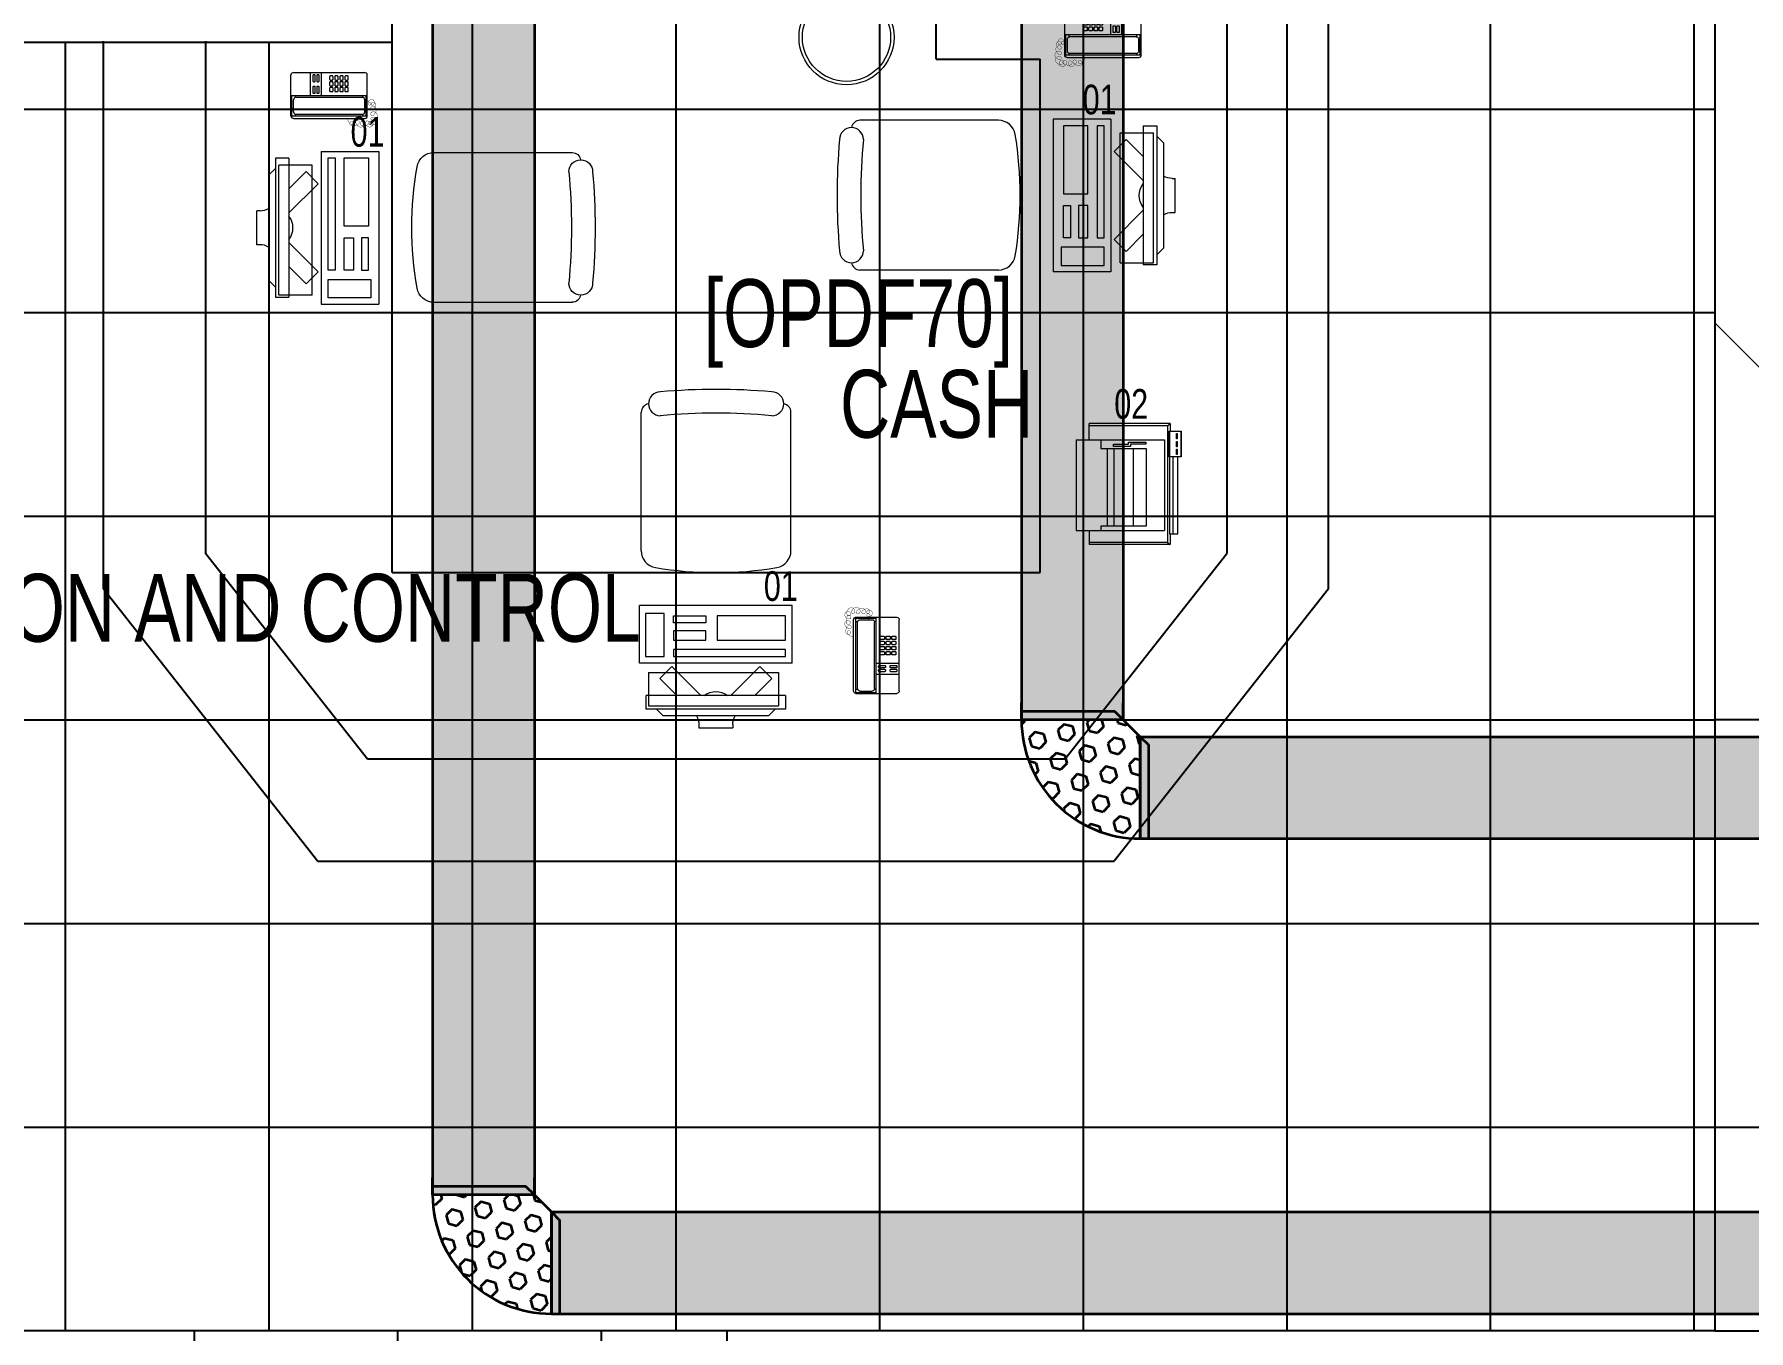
# Model space of a CAD drawing. Extents: x -509638 to 57327, y -29287 to 19916.
# Drawn here: x 3344 to 8396, y -2710 to 1110 of the extents above; entities that cross this region are included whole.
import ezdxf

# ---------------------------------------------------------------- set-up
doc = ezdxf.new("R2010")
doc.units = 0
doc.header["$LTSCALE"] = 0.25
doc.linetypes.add('DASHDOT', pattern=[25.4, 12.7, -6.35, 0, -6.35])
for name, color, linetype, lineweight in [('01-First Floor$0$72_EGR_BASE_TEXT', 252, 'Continuous', 5), ('01-First Floor$0$72_EGR_EQP_TAG', 142, 'Continuous', 5), ('01-First Floor$0$LOADING', 253, 'Continuous', 5), ('01-First Floor$0$Walls', 251, 'Continuous', 5), ('E-CABL-TRAY', 10, 'Continuous', 35), ('E-LITE-CLNG-CNDT', 6, 'DASHDOT', 35), ('T-CABL-TRAY', 60, 'Continuous', 35)]:
    doc.layers.add(name, color=color, linetype=linetype, lineweight=lineweight)
doc.layers.add('01-First Floor$0$FALSE CEILING', color=251, linetype='Continuous')
doc.styles.add('01-First Floor$0$X3G_ENTITY_257CFD', font='swisscl.ttf', dxfattribs={"height": 200})
doc.styles.add('01-First Floor$0$X3G_ENTITY_9EC9', font='swisscl.ttf', dxfattribs={"height": 0.2})
doc.styles.add('01-First Floor$0$X3G_ENTITY_9F38', font='swisscl.ttf', dxfattribs={"height": 0.2})

# ---------------------------------------------------------------- blocks, each defined once
blk = doc.blocks.new('*U21')
at = {"lineweight": 0}
h = blk.add_hatch(dxfattribs=at)
h.set_pattern_fill('HEX', color=253, scale=8, angle=180, style=0)
h.set_pattern_definition([(180, (-14217.92, -2e-10), (6e-13, -43.99409), [25.4, -50.8]), (300, (-14217.92, -2e-10), (38.1, 21.99705), [25.4, -50.8]), (240, (-14243.32, -2e-10), (38.1, -21.99705), [25.4, -50.8])])
h.paths.add_polyline_path([(-7045.1, 300), (-7045.1, 0), (0, 0), (0, 300)])
at = {"color": 0}
for p, q in [((0, 300), (-7045.1, 300)), ((0, 0), (0, 300)), ((0, 0), (-7045.1, 0))]:
    blk.add_line(p, q, dxfattribs=at)
blk = doc.blocks.new('*U16')
h = blk.add_hatch()
h.set_pattern_fill('HEX', color=253, scale=8, angle=45, style=0)
h.set_pattern_definition([(45, (-3354.247, 1022.73), (-31.1085, 31.1085), [25.4, -50.8]), (165, (-3354.247, 1022.73), (-11.3865, -42.49503), [25.4, -50.8]), (105, (-3336.287, 1040.69), (-42.49503, -11.3865), [25.4, -50.8])])
edge = h.paths.add_edge_path()
edge.add_arc((0, -50), 350, 360, 450)
edge.add_line((0, 300), (0, 0))
edge.add_line((0, 0), (50, -50))
edge.add_line((50, -50), (350, -50))
at = {"color": 0}
for p, q in [((0, 300), (-50, 300)), ((0, 0), (-50, 0)), ((0, 0), (50, -50)), ((50, -50), (50, -100)), ((350, -50), (350, -100))]:
    blk.add_line(p, q, dxfattribs=at)
at = {"color": 253}
for p, q in [((-25, 300), (-25, 25)), ((0, 300), (0, 0)), ((0, 0), (-25, 25)), ((50, -50), (350, -50)), ((50, -50), (75, -75)), ((75, -75), (350, -75))]:
    blk.add_line(p, q, dxfattribs=at)
at = {"color": 0}
blk.add_arc((0, -50), 350, 360, 90, dxfattribs=at)
blk = doc.blocks.new('*U17')
at = {"lineweight": 0}
h = blk.add_hatch(dxfattribs=at)
h.set_pattern_fill('HEX', color=253, scale=8, angle=90, style=0)
h.set_pattern_definition([(90, (-2e-10, 17100.02), (-43.99409, -5e-13), [25.4, -50.8]), (210, (-2e-10, 17100.02), (21.99705, -38.1), [25.4, -50.8]), (150, (-2e-10, 17125.42), (-21.99705, -38.1), [25.4, -50.8])])
h.paths.add_polyline_path([(300, 4796.9), (0, 4796.9), (0, 0), (300, 0)])
at = {"color": 0}
for p, q in [((0, 0), (0, 4796.9)), ((0, 4796.9), (300, 4796.9)), ((300, 0), (300, 4796.9)), ((0, 0), (300, 0))]:
    blk.add_line(p, q, dxfattribs=at)
blk = doc.blocks.new('01-First Floor$0$DM20079-P')
at = {"color": 0}
for p, q in [((-0.0686, 0.217), (-0.0686, 0.008)), ((-0.0616, 0.225), (0.0594, 0.225)), ((-0.0616, 0.225), (-0.0616, 0)), ((-0.0616, 0.222), (-0.0016, 0.222)), ((-0.0616, 0.212), (-0.0565, 0.212)), ((-0.0566, 0.2105), (-0.0566, 0.0145)), ((-0.0496, 0.2175), (-0.0136, 0.2175)), ((-0.0068, 0.212), (-0.0016, 0.212)), ((-0.0066, 0.2105), (-0.0066, 0.0145)), ((-0.0016, 0.225), (-0.0016, 0)), ((0.0664, 0.217), (0.0664, 0.008)), ((-0.0016, 0.1675), (0.0664, 0.1675)), ((-0.0016, 0.135), (0.0664, 0.135)), ((-0.0616, 0.013), (-0.0565, 0.013)), ((-0.0616, 0.003), (-0.0016, 0.003)), ((-0.0594, 0), (0.0594, 0)), ((-0.0496, 0.0075), (-0.0136, 0.0075)), ((-0.0068, 0.013), (-0.0016, 0.013))]:
    blk.add_line(p, q, dxfattribs=at)
for points in [[(0.0074, 0.1605, 0.414214), (0.0054, 0.1585), (0.0054, 0.1555, 0.414214), (0.0074, 0.1535), (0.0234, 0.1535, 0.414214), (0.0254, 0.1555), (0.0254, 0.1585, 0.414214), (0.0234, 0.1605)], [(0.0574, 0.1535, 0.414214), (0.0594, 0.1555), (0.0594, 0.1585, 0.414214), (0.0574, 0.1605), (0.0414, 0.1605, 0.414214), (0.0394, 0.1585), (0.0394, 0.1555, 0.414214), (0.0414, 0.1535)], [(0.0234, 0.142, 0.414214), (0.0254, 0.144), (0.0254, 0.147, 0.414214), (0.0234, 0.149), (0.0074, 0.149, 0.414214), (0.0054, 0.147), (0.0054, 0.144, 0.414214), (0.0074, 0.142)], [(0.0104, 0.103, 0.414214), (0.0124, 0.101), (0.0204, 0.101, 0.414214), (0.0224, 0.103), (0.0224, 0.109, 0.414214), (0.0204, 0.111), (0.0124, 0.111, 0.414214), (0.0104, 0.109)], [(0.0274, 0.103, 0.414214), (0.0294, 0.101), (0.0374, 0.101, 0.414214), (0.0394, 0.103), (0.0394, 0.109, 0.414214), (0.0374, 0.111), (0.0294, 0.111, 0.414214), (0.0274, 0.109)], [(0.0574, 0.142, 0.414214), (0.0594, 0.144), (0.0594, 0.147, 0.414214), (0.0574, 0.149), (0.0414, 0.149, 0.414214), (0.0394, 0.147), (0.0394, 0.144, 0.414214), (0.0414, 0.142)], [(0.0444, 0.103, 0.414214), (0.0464, 0.101), (0.0544, 0.101, 0.414214), (0.0564, 0.103), (0.0564, 0.109, 0.414214), (0.0544, 0.111), (0.0464, 0.111, 0.414214), (0.0444, 0.109)], [(0.0104, 0.088, 0.414214), (0.0124, 0.086), (0.0204, 0.086, 0.414214), (0.0224, 0.088), (0.0224, 0.094, 0.414214), (0.0204, 0.096), (0.0124, 0.096, 0.414214), (0.0104, 0.094)], [(0.0104, 0.073, 0.414214), (0.0124, 0.071), (0.0204, 0.071, 0.414214), (0.0224, 0.073), (0.0224, 0.079, 0.414214), (0.0204, 0.081), (0.0124, 0.081, 0.414214), (0.0104, 0.079)], [(0.0104, 0.058, 0.414214), (0.0124, 0.056), (0.0204, 0.056, 0.414214), (0.0224, 0.058), (0.0224, 0.064, 0.414214), (0.0204, 0.066), (0.0124, 0.066, 0.414214), (0.0104, 0.064)], [(0.0274, 0.088, 0.414214), (0.0294, 0.086), (0.0374, 0.086, 0.414214), (0.0394, 0.088), (0.0394, 0.094, 0.414214), (0.0374, 0.096), (0.0294, 0.096, 0.414214), (0.0274, 0.094)], [(0.0274, 0.073, 0.414214), (0.0294, 0.071), (0.0374, 0.071, 0.414214), (0.0394, 0.073), (0.0394, 0.079, 0.414214), (0.0374, 0.081), (0.0294, 0.081, 0.414214), (0.0274, 0.079)], [(0.0274, 0.058, 0.414214), (0.0294, 0.056), (0.0374, 0.056, 0.414214), (0.0394, 0.058), (0.0394, 0.064, 0.414214), (0.0374, 0.066), (0.0294, 0.066, 0.414214), (0.0274, 0.064)], [(0.0444, 0.088, 0.414214), (0.0464, 0.086), (0.0544, 0.086, 0.414214), (0.0564, 0.088), (0.0564, 0.094, 0.414214), (0.0544, 0.096), (0.0464, 0.096, 0.414214), (0.0444, 0.094)], [(0.0444, 0.073, 0.414214), (0.0464, 0.071), (0.0544, 0.071, 0.414214), (0.0564, 0.073), (0.0564, 0.079, 0.414214), (0.0544, 0.081), (0.0464, 0.081, 0.414214), (0.0444, 0.079)], [(0.0444, 0.058, 0.414214), (0.0464, 0.056), (0.0544, 0.056, 0.414214), (0.0564, 0.058), (0.0564, 0.064, 0.414214), (0.0544, 0.066), (0.0464, 0.066, 0.414214), (0.0444, 0.064)]]:
    blk.add_lwpolyline(points, format="xyb", close=True, dxfattribs=at)
at = {"color": 0, "const_width": 0.001}
blk.add_lwpolyline([(-0.0686, 0.059, 0.184574), (-0.0861, 0.0478, 1.44364), (-0.0769, 0.0452, 0.837915), (-0.0907, 0.0465, 0.30536), (-0.0835, 0.0248, 1.584726), (-0.0815, 0.034, 0.253153), (-0.094, 0.0228, 0.874198), (-0.0776, 0.0142, 0.915253), (-0.0897, 0.0168, 0.223821), (-0.0874, -0.0011, 1.703343), (-0.0796, 0.005, 0.588962), (-0.0934, -0.0114, 0.717795), (-0.0769, -0.0108, 0.983104), (-0.0875, -0.0075, 0.326362), (-0.0815, -0.0259, 0.758716), (-0.0657, -0.0134, 0.906186), (-0.0743, -0.016, 0.189488), (-0.067, -0.0272, 0.7948), (-0.0506, -0.0127, 1.223996), (-0.0585, -0.0193, 0.072149), (-0.0473, -0.0259, 0.645886), (-0.0341, -0.0134, 1.366917), (-0.042, -0.0193, 0.078415), (-0.0315, -0.0246, 0.723006), (-0.0229, -0.0127, 1.105484), (-0.0289, -0.018, 0.327892), (-0.017, -0.0193, 0.446638), (-0.0144, -0.0068, 0.327263), (-0.0269, -0.0029, 1.240441), (-0.0229, -0.0094, 0.611307), (-0.0278, 0.0075)], format="xyb", dxfattribs=at)
at = {"color": 0}
for centre, radius, start, end in [((-0.0605, 0.217), 0.00813, 97.9633, 179.6649), ((-0.0496, 0.2105), 0.007, 90, 180), ((-0.0136, 0.2105), 0.007, 0, 90), ((0.0582, 0.217), 0.00813, 0.3351, 82.0367), ((-0.0605, 0.008), 0.00813, 180.3351, 277.9633), ((-0.0496, 0.0145), 0.007, 180, 270), ((-0.0136, 0.0145), 0.007, 270, 0), ((0.0582, 0.008), 0.00813, 277.9633, 359.6649)]:
    blk.add_arc(centre, radius, start, end, dxfattribs=at)
blk = doc.blocks.new('01-First Floor$0$GF21021-P')
for p, q in [((-0.2207, 0.4756), (-0.2207, 0.0675)), ((0.2205, 0.4756), (0.2205, 0.0675))]:
    blk.add_line(p, q)
for centre, radius, start, end in [((-0.1707, 0.4756), 0.05, 99.6329, 180), ((-0.0001, -0.5295), 1.0695, 80.3671, 99.6329), ((0.1705, 0.4756), 0.05, 0, 80.3671), ((-0.1957, 0.0675), 0.025, 180, 261.4721), ((-0.1643, 0.0425), 0.0351, 90, 270), ((0, 1.8467), 1.7767, 264.6946, 275.3053), ((0.1641, 0.0425), 0.0351, 270, 90), ((0.1955, 0.0675), 0.025, 278.5279, 0), ((0, 1.8314), 1.8314, 264.8532, 275.147)]:
    blk.add_arc(centre, radius, start, end)
blk = doc.blocks.new('01-First Floor$0$ITCWLS1-P')
at = {"layer": '01-First Floor$0$LOADING'}
for p, q in [((-0.2651, 0.43, 0), (-0.3051, 0.43, 0)), ((-0.3051, 0.43, 0), (-0.3051, 0.02, 0)), ((-0.197, 0.4094), (-0.295, 0.4094)), ((-0.295, 0.0264), (-0.295, 0.4094)), ((-0.2651, 0.43, 0), (-0.2651, 0.02, 0)), ((-0.197, 0.0264), (-0.197, 0.4094)), ((-0.17, 0.45), (-0.17, 0)), ((-0.17, 0.45), (0, 0.45)), ((-0.1496, 0.4305), (-0.1291, 0.4305)), ((-0.1291, 0.4305), (-0.1291, 0.4089)), ((0, 0.45), (0, 0)), ((-0.3251, 0.38, 0), (-0.3051, 0.4, 0)), ((-0.3251, 0.38, 0), (-0.3251, 0.07, 0)), ((-0.3503, 0.275), (-0.3596, 0.275)), ((-0.3596, 0.175), (-0.3596, 0.275)), ((-0.3503, 0.175), (-0.3596, 0.175)), ((-0.3251, 0.07, 0), (-0.3051, 0.05, 0)), ((-0.3051, 0.02, 0), (-0.2651, 0.02, 0)), ((-0.197, 0.0264), (-0.295, 0.0264)), ((-0.17, 0), (0, 0))]:
    blk.add_line(p, q, dxfattribs=at)
at = {"layer": '01-First Floor$0$LOADING', "extrusion": (2.48281e-10, 3.18408e-10, -1)}
for p, q in [((-0.2651, 0.3395), (-0.2144, 0.3902)), ((-0.2651, 0.2688), (-0.1791, 0.3548)), ((-0.1791, 0.3548), (-0.2144, 0.3902))]:
    blk.add_line(p, q, dxfattribs=at)
at = {"layer": '01-First Floor$0$LOADING', "extrusion": (2.48281e-10, -3.18408e-10, -1)}
for p, q in [((-0.2651, 0.1812), (-0.1791, 0.0952)), ((-0.2651, 0.1105), (-0.2144, 0.0598)), ((-0.1791, 0.0952), (-0.2144, 0.0598))]:
    blk.add_line(p, q, dxfattribs=at)
at = {"layer": '01-First Floor$0$LOADING'}
for points in [[(-0.1291, 0.4089), (-0.1291, 0.1), (-0.1496, 0.1), (-0.1496, 0.4305)], [(-0.1496, 0.1), (-0.1496, 0.1), (-0.1496, 0.1), (-0.1496, 0.1), (-0.1496, 0.1), (-0.1496, 0.1), (-0.1496, 0.1), (-0.1496, 0.1), (-0.1496, 0.1)], [(-0.1496, 0.1), (-0.1496, 0.1), (-0.1496, 0.1), (-0.1496, 0.1), (-0.1496, 0.1), (-0.1496, 0.1), (-0.1496, 0.1), (-0.1496, 0.1), (-0.1496, 0.1), (-0.1496, 0.1), (-0.1496, 0.1), (-0.1496, 0.1), (-0.1496, 0.1), (-0.1496, 0.1), (-0.1496, 0.1), (-0.1496, 0.1), (-0.1496, 0.1), (-0.1496, 0.1)], [(-0.1496, 0.1), (-0.1496, 0.1), (-0.1496, 0.1), (-0.1496, 0.1), (-0.1496, 0.1), (-0.1496, 0.1), (-0.1496, 0.1), (-0.1496, 0.1), (-0.1496, 0.1), (-0.1496, 0.1)], [(-0.1496, 0.1), (-0.1496, 0.1), (-0.1496, 0.1), (-0.1496, 0.1), (-0.1496, 0.1), (-0.1496, 0.1), (-0.1496, 0.1)], [(-0.1496, 0.1), (-0.1496, 0.1), (-0.1496, 0.1), (-0.1496, 0.1), (-0.1496, 0.1), (-0.1496, 0.1), (-0.1496, 0.1), (-0.1496, 0.1), (-0.1496, 0.1), (-0.1496, 0.1)], [(-0.1496, 0.1), (-0.1496, 0.1), (-0.1496, 0.1), (-0.1496, 0.1), (-0.1496, 0.1), (-0.1496, 0.1), (-0.1496, 0.1), (-0.1496, 0.1), (-0.1496, 0.1), (-0.1496, 0.1), (-0.1496, 0.1), (-0.1496, 0.1), (-0.1496, 0.1), (-0.1496, 0.1), (-0.1496, 0.1)], [(-0.1496, 0.1), (-0.1496, 0.1), (-0.1496, 0.1), (-0.1496, 0.1), (-0.1496, 0.1), (-0.1496, 0.1), (-0.1496, 0.1), (-0.1496, 0.1), (-0.1496, 0.1), (-0.1496, 0.1)], [(-0.1496, 0.1), (-0.1496, 0.1), (-0.1496, 0.1), (-0.1496, 0.1), (-0.1496, 0.1), (-0.1496, 0.1), (-0.1496, 0.1), (-0.1496, 0.1), (-0.1496, 0.1), (-0.1496, 0.1)], [(-0.1496, 0.1), (-0.1496, 0.1), (-0.1496, 0.1), (-0.1496, 0.1), (-0.1496, 0.1), (-0.1496, 0.1), (-0.1496, 0.1), (-0.1496, 0.1), (-0.1496, 0.1), (-0.1496, 0.1), (-0.1496, 0.1), (-0.1496, 0.1), (-0.1496, 0.1), (-0.1496, 0.1), (-0.1496, 0.1), (-0.1496, 0.1), (-0.1496, 0.1), (-0.1496, 0.1), (-0.1496, 0.1), (-0.1496, 0.1), (-0.1496, 0.1), (-0.1496, 0.1), (-0.1496, 0.1), (-0.1496, 0.1), (-0.1496, 0.1), (-0.1496, 0.1), (-0.1496, 0.1), (-0.1496, 0.1), (-0.1496, 0.1), (-0.1496, 0.1), (-0.1496, 0.1), (-0.1496, 0.1), (-0.1496, 0.1), (-0.1496, 0.1), (-0.1496, 0.1), (-0.1496, 0.1), (-0.1496, 0.1), (-0.1496, 0.1), (-0.1496, 0.1), (-0.1496, 0.1), (-0.1496, 0.1), (-0.1496, 0.1), (-0.1496, 0.1), (-0.1496, 0.1), (-0.1496, 0.1), (-0.1496, 0.1), (-0.1496, 0.1), (-0.1496, 0.1), (-0.1496, 0.1), (-0.1496, 0.1), (-0.1496, 0.1), (-0.1496, 0.1), (-0.1496, 0.1), (-0.1496, 0.1)], [(-0.1496, 0.1), (-0.1496, 0.1), (-0.1496, 0.1), (-0.1496, 0.1), (-0.1496, 0.1), (-0.1496, 0.1), (-0.1496, 0.1), (-0.1496, 0.1), (-0.1496, 0.1), (-0.1496, 0.1), (-0.1496, 0.1), (-0.1496, 0.1), (-0.1496, 0.1), (-0.1496, 0.1), (-0.1496, 0.1), (-0.1496, 0.1), (-0.1496, 0.1), (-0.1496, 0.1), (-0.1496, 0.1), (-0.1496, 0.1), (-0.1496, 0.1), (-0.1496, 0.1), (-0.1496, 0.1), (-0.1496, 0.1), (-0.1496, 0.1), (-0.1496, 0.1), (-0.1496, 0.1), (-0.1496, 0.1), (-0.1496, 0.1), (-0.1496, 0.1), (-0.1496, 0.1), (-0.1496, 0.1), (-0.1496, 0.1), (-0.1496, 0.1), (-0.1496, 0.1), (-0.1496, 0.1), (-0.1496, 0.1), (-0.1496, 0.1), (-0.1496, 0.1), (-0.1496, 0.1), (-0.1496, 0.1), (-0.1496, 0.1), (-0.1496, 0.1), (-0.1496, 0.1), (-0.1496, 0.1), (-0.1496, 0.1), (-0.1496, 0.1), (-0.1496, 0.1), (-0.1496, 0.1), (-0.1496, 0.1), (-0.1496, 0.1), (-0.1496, 0.1), (-0.1496, 0.1), (-0.1496, 0.1), (-0.1496, 0.1), (-0.1496, 0.1), (-0.1496, 0.1), (-0.1496, 0.1), (-0.1496, 0.1), (-0.1496, 0.1), (-0.1496, 0.1), (-0.1496, 0.1), (-0.1496, 0.1), (-0.1496, 0.1), (-0.1496, 0.1), (-0.1496, 0.1), (-0.1496, 0.1), (-0.1496, 0.1), (-0.1496, 0.1), (-0.1496, 0.1), (-0.1496, 0.1), (-0.1496, 0.1), (-0.1496, 0.1), (-0.1496, 0.1), (-0.1496, 0.1), (-0.1496, 0.1), (-0.1496, 0.1), (-0.1496, 0.1), (-0.1496, 0.1), (-0.1496, 0.1), (-0.1496, 0.1), (-0.1496, 0.1), (-0.1496, 0.1), (-0.1496, 0.1), (-0.1496, 0.1), (-0.1496, 0.1), (-0.1496, 0.1), (-0.1496, 0.1), (-0.1496, 0.1)], [(-0.1496, 0.1), (-0.1496, 0.1), (-0.1496, 0.1), (-0.1496, 0.1), (-0.1496, 0.1), (-0.1496, 0.1), (-0.1496, 0.1), (-0.1496, 0.1), (-0.1496, 0.1), (-0.1496, 0.1), (-0.1496, 0.1), (-0.1496, 0.1)], [(-0.1496, 0.1), (-0.1496, 0.1), (-0.1496, 0.1), (-0.1496, 0.1), (-0.1496, 0.1), (-0.1496, 0.1), (-0.1496, 0.1)], [(-0.1496, 0.1), (-0.1496, 0.1), (-0.1496, 0.1), (-0.1496, 0.1), (-0.1496, 0.1), (-0.1496, 0.1), (-0.1496, 0.1), (-0.1496, 0.1), (-0.1496, 0.1), (-0.1496, 0.1), (-0.1496, 0.1), (-0.1496, 0.1), (-0.1496, 0.1), (-0.1496, 0.1), (-0.1496, 0.1), (-0.1496, 0.1), (-0.1496, 0.1)], [(-0.1496, 0.1), (-0.1496, 0.1), (-0.1496, 0.1), (-0.1496, 0.1), (-0.1496, 0.1), (-0.1496, 0.1), (-0.1496, 0.1), (-0.1496, 0.1), (-0.1496, 0.1), (-0.1496, 0.1), (-0.1496, 0.1), (-0.1496, 0.1), (-0.1496, 0.1), (-0.1496, 0.1), (-0.1496, 0.1), (-0.1496, 0.1), (-0.1496, 0.1), (-0.1496, 0.1), (-0.1496, 0.1), (-0.1496, 0.1), (-0.1496, 0.1), (-0.1496, 0.1), (-0.1496, 0.1), (-0.1496, 0.1), (-0.1496, 0.1), (-0.1496, 0.1), (-0.1496, 0.1), (-0.1496, 0.1), (-0.1496, 0.1), (-0.1496, 0.1), (-0.1496, 0.1), (-0.1496, 0.1), (-0.1496, 0.1), (-0.1496, 0.1), (-0.1496, 0.1), (-0.1496, 0.1), (-0.1496, 0.1), (-0.1496, 0.1), (-0.1496, 0.1), (-0.1496, 0.1), (-0.1496, 0.1), (-0.1496, 0.1), (-0.1496, 0.1), (-0.1496, 0.1), (-0.1496, 0.1), (-0.1496, 0.1), (-0.1496, 0.1), (-0.1496, 0.1), (-0.1496, 0.1), (-0.1496, 0.1), (-0.1496, 0.1), (-0.1496, 0.1), (-0.1496, 0.1), (-0.1496, 0.1), (-0.1496, 0.1), (-0.1496, 0.1), (-0.1496, 0.1), (-0.1496, 0.1), (-0.1496, 0.1), (-0.1496, 0.1), (-0.1496, 0.1), (-0.1496, 0.1), (-0.1496, 0.1), (-0.1496, 0.1), (-0.1496, 0.1), (-0.1496, 0.1), (-0.1496, 0.1), (-0.1496, 0.1), (-0.1496, 0.1), (-0.1496, 0.1), (-0.1496, 0.1), (-0.1496, 0.1), (-0.1496, 0.1), (-0.1496, 0.1), (-0.1496, 0.1), (-0.1496, 0.1), (-0.1496, 0.1), (-0.1496, 0.1), (-0.1496, 0.1), (-0.1496, 0.1), (-0.1496, 0.1), (-0.1496, 0.1), (-0.1496, 0.1), (-0.1496, 0.1), (-0.1496, 0.1), (-0.1496, 0.1), (-0.1496, 0.1), (-0.1496, 0.1), (-0.1496, 0.1), (-0.1496, 0.1), (-0.1496, 0.1), (-0.1496, 0.1), (-0.1496, 0.1), (-0.1496, 0.1), (-0.1496, 0.1), (-0.1496, 0.1), (-0.1496, 0.1), (-0.1496, 0.1), (-0.1496, 0.1), (-0.1496, 0.1), (-0.1496, 0.1), (-0.1496, 0.1), (-0.1496, 0.1), (-0.1496, 0.1), (-0.1496, 0.1), (-0.1496, 0.1), (-0.1496, 0.1), (-0.1496, 0.1), (-0.1496, 0.1), (-0.1496, 0.1), (-0.1496, 0.1)], [(-0.1496, 0.1), (-0.1496, 0.1), (-0.1496, 0.1), (-0.1496, 0.1), (-0.1496, 0.1), (-0.1496, 0.1), (-0.1496, 0.1), (-0.1496, 0.1)]]:
    blk.add_lwpolyline(points, dxfattribs=at)
for points in [[(-0.1019, 0.4305), (-0.0304, 0.4305), (-0.0304, 0.2294), (-0.1019, 0.2294)], [(-0.1019, 0.1954), (-0.0747, 0.1954), (-0.0747, 0.1), (-0.1019, 0.1)], [(-0.0304, 0.1954), (-0.0508, 0.1954), (-0.0508, 0.1), (-0.0304, 0.1)], [(-0.1496, 0.1), (-0.1496, 0.1), (-0.1496, 0.1), (-0.1496, 0.1), (-0.1496, 0.1), (-0.1496, 0.1), (-0.1496, 0.1), (-0.1496, 0.1), (-0.1496, 0.1), (-0.1496, 0.1), (-0.1496, 0.1), (-0.1496, 0.1), (-0.1496, 0.1), (-0.1496, 0.1), (-0.1496, 0.1), (-0.1496, 0.1), (-0.1496, 0.1), (-0.1496, 0.1), (-0.1496, 0.1), (-0.1496, 0.1), (-0.1496, 0.1), (-0.1496, 0.1), (-0.1496, 0.1), (-0.1496, 0.1), (-0.1496, 0.1), (-0.1496, 0.1), (-0.1496, 0.1), (-0.1496, 0.1), (-0.1496, 0.1), (-0.1496, 0.1), (-0.1496, 0.1), (-0.1496, 0.1), (-0.1496, 0.1), (-0.1496, 0.1), (-0.1496, 0.1), (-0.1496, 0.1), (-0.1496, 0.1), (-0.1496, 0.1), (-0.1496, 0.1), (-0.1496, 0.1), (-0.1496, 0.1), (-0.1496, 0.1), (-0.1496, 0.1), (-0.1496, 0.1), (-0.1496, 0.1), (-0.1496, 0.1), (-0.1496, 0.1), (-0.1496, 0.1), (-0.1496, 0.1), (-0.1496, 0.1), (-0.1496, 0.1), (-0.1496, 0.1), (-0.1496, 0.1), (-0.1496, 0.1), (-0.1496, 0.1), (-0.1496, 0.1), (-0.1496, 0.1), (-0.1496, 0.1), (-0.1496, 0.1), (-0.1496, 0.1), (-0.1496, 0.1), (-0.1496, 0.1), (-0.1496, 0.1), (-0.1496, 0.1), (-0.1496, 0.1), (-0.1496, 0.1), (-0.1496, 0.1), (-0.1496, 0.1), (-0.1496, 0.1), (-0.1496, 0.1), (-0.1496, 0.1), (-0.1496, 0.1), (-0.1496, 0.1), (-0.1496, 0.1), (-0.1496, 0.1), (-0.1496, 0.1), (-0.1496, 0.1), (-0.1496, 0.1), (-0.1496, 0.1), (-0.1496, 0.1), (-0.1496, 0.1), (-0.1496, 0.1), (-0.1496, 0.1), (-0.1496, 0.1), (-0.1496, 0.1), (-0.1496, 0.1), (-0.1496, 0.1), (-0.1496, 0.1), (-0.1496, 0.1), (-0.1496, 0.1), (-0.1496, 0.1), (-0.1496, 0.1), (-0.1496, 0.1), (-0.1496, 0.1), (-0.1496, 0.1), (-0.1496, 0.1), (-0.1496, 0.1), (-0.1496, 0.1), (-0.1496, 0.1), (-0.1496, 0.1), (-0.1496, 0.1), (-0.1496, 0.1), (-0.1496, 0.1), (-0.1496, 0.1), (-0.1496, 0.1), (-0.1496, 0.1), (-0.1496, 0.1), (-0.1496, 0.1), (-0.1496, 0.1), (-0.1496, 0.1), (-0.1496, 0.1), (-0.1496, 0.1), (-0.1496, 0.1), (-0.1496, 0.1), (-0.1496, 0.1), (-0.1496, 0.1), (-0.1496, 0.1), (-0.1496, 0.1), (-0.1496, 0.1), (-0.1496, 0.1), (-0.1496, 0.1), (-0.1496, 0.1), (-0.1496, 0.1), (-0.1496, 0.1), (-0.1496, 0.1), (-0.1496, 0.1), (-0.1496, 0.1), (-0.1496, 0.1), (-0.1496, 0.1), (-0.1496, 0.1), (-0.1496, 0.1), (-0.1496, 0.1), (-0.1496, 0.1), (-0.1496, 0.1), (-0.1496, 0.1), (-0.1496, 0.1), (-0.1496, 0.1), (-0.1496, 0.1), (-0.1496, 0.1), (-0.1496, 0.1), (-0.1496, 0.1), (-0.1496, 0.1), (-0.1496, 0.1), (-0.1496, 0.1), (-0.1496, 0.1), (-0.1496, 0.1), (-0.1496, 0.1), (-0.1496, 0.1), (-0.1496, 0.1), (-0.1496, 0.1), (-0.1496, 0.1), (-0.1496, 0.1), (-0.1496, 0.1), (-0.1496, 0.1), (-0.1496, 0.1), (-0.1496, 0.1), (-0.1496, 0.1), (-0.1496, 0.1), (-0.1496, 0.1), (-0.1496, 0.1), (-0.1496, 0.1), (-0.1496, 0.1), (-0.1496, 0.1), (-0.1496, 0.1), (-0.1496, 0.1), (-0.1496, 0.1), (-0.1496, 0.1), (-0.1496, 0.1), (-0.1496, 0.1), (-0.1496, 0.1), (-0.1496, 0.1), (-0.1496, 0.1), (-0.1496, 0.1), (-0.1496, 0.1), (-0.1496, 0.1), (-0.1496, 0.1), (-0.1496, 0.1), (-0.1496, 0.1), (-0.1496, 0.1), (-0.1496, 0.1), (-0.1496, 0.1), (-0.1496, 0.1), (-0.1496, 0.1), (-0.1496, 0.1), (-0.1496, 0.1), (-0.1496, 0.1), (-0.1496, 0.1), (-0.1496, 0.1), (-0.1496, 0.1), (-0.1496, 0.1), (-0.1496, 0.1), (-0.1496, 0.1), (-0.1496, 0.1), (-0.1496, 0.1), (-0.1496, 0.1), (-0.1496, 0.1), (-0.1496, 0.1), (-0.1496, 0.1), (-0.1496, 0.1), (-0.1496, 0.1), (-0.1496, 0.1), (-0.1496, 0.1), (-0.1496, 0.1), (-0.1496, 0.1), (-0.1496, 0.1), (-0.1496, 0.1), (-0.1496, 0.1), (-0.1496, 0.1), (-0.1496, 0.1), (-0.1496, 0.1), (-0.1496, 0.1), (-0.1496, 0.1), (-0.1496, 0.1), (-0.1496, 0.1), (-0.1496, 0.1), (-0.1496, 0.1), (-0.1496, 0.1), (-0.1496, 0.1), (-0.1496, 0.1), (-0.1496, 0.1), (-0.1496, 0.1), (-0.1496, 0.1), (-0.1496, 0.1), (-0.1496, 0.1), (-0.1496, 0.1), (-0.1496, 0.1), (-0.1496, 0.1), (-0.1496, 0.1), (-0.1496, 0.1), (-0.1496, 0.1), (-0.1496, 0.1), (-0.1496, 0.1), (-0.1496, 0.1), (-0.1496, 0.1), (-0.1496, 0.1), (-0.1496, 0.1), (-0.1496, 0.1), (-0.1496, 0.1), (-0.1496, 0.1), (-0.1496, 0.1), (-0.1496, 0.1), (-0.1496, 0.1), (-0.1496, 0.1), (-0.1496, 0.1), (-0.1496, 0.1), (-0.1496, 0.1), (-0.1496, 0.1), (-0.1496, 0.1), (-0.1496, 0.1), (-0.1496, 0.1), (-0.1496, 0.1), (-0.1496, 0.1), (-0.1496, 0.1), (-0.1496, 0.1), (-0.1496, 0.1), (-0.1496, 0.1), (-0.1496, 0.1), (-0.1496, 0.1), (-0.1496, 0.1), (-0.1496, 0.1), (-0.1496, 0.1), (-0.1496, 0.1), (-0.1496, 0.1), (-0.1496, 0.1), (-0.1496, 0.1), (-0.1496, 0.1), (-0.1496, 0.1), (-0.1496, 0.1), (-0.1496, 0.1), (-0.1496, 0.1), (-0.1496, 0.1), (-0.1496, 0.1), (-0.1496, 0.1), (-0.1496, 0.1), (-0.1496, 0.1), (-0.1496, 0.1), (-0.1496, 0.1)], [(-0.1496, 0.1), (-0.1496, 0.1), (-0.1496, 0.1), (-0.1496, 0.1), (-0.1496, 0.1), (-0.1496, 0.1), (-0.1496, 0.1), (-0.1496, 0.1), (-0.1496, 0.1), (-0.1496, 0.1), (-0.1496, 0.1), (-0.1496, 0.1), (-0.1496, 0.1), (-0.1496, 0.1), (-0.1496, 0.1), (-0.1496, 0.1), (-0.1496, 0.1), (-0.1496, 0.1), (-0.1496, 0.1), (-0.1496, 0.1), (-0.1496, 0.1), (-0.1496, 0.1), (-0.1496, 0.1), (-0.1496, 0.1), (-0.1496, 0.1), (-0.1496, 0.1), (-0.1496, 0.1), (-0.1496, 0.1), (-0.1496, 0.1), (-0.1496, 0.1), (-0.1496, 0.1), (-0.1496, 0.1), (-0.1496, 0.1), (-0.1496, 0.1), (-0.1496, 0.1), (-0.1496, 0.1), (-0.1496, 0.1), (-0.1496, 0.1), (-0.1496, 0.1), (-0.1496, 0.1), (-0.1496, 0.1), (-0.1496, 0.1), (-0.1496, 0.1), (-0.1496, 0.1), (-0.1496, 0.1), (-0.1496, 0.1), (-0.1496, 0.1), (-0.1496, 0.1), (-0.1496, 0.1), (-0.1496, 0.1), (-0.1496, 0.1), (-0.1496, 0.1), (-0.1496, 0.1), (-0.1496, 0.1), (-0.1496, 0.1), (-0.1496, 0.1), (-0.1496, 0.1), (-0.1496, 0.1), (-0.1496, 0.1), (-0.1496, 0.1), (-0.1496, 0.1), (-0.1496, 0.1), (-0.1496, 0.1), (-0.1496, 0.1), (-0.1496, 0.1), (-0.1496, 0.1), (-0.1496, 0.1), (-0.1496, 0.1), (-0.1496, 0.1), (-0.1496, 0.1), (-0.1496, 0.1), (-0.1496, 0.1), (-0.1496, 0.1), (-0.1496, 0.1), (-0.1496, 0.1), (-0.1496, 0.1), (-0.1496, 0.1), (-0.1496, 0.1), (-0.1496, 0.1), (-0.1496, 0.1), (-0.1496, 0.1), (-0.1496, 0.1), (-0.1496, 0.1), (-0.1496, 0.1), (-0.1496, 0.1), (-0.1496, 0.1), (-0.1496, 0.1), (-0.1496, 0.1), (-0.1496, 0.1), (-0.1496, 0.1), (-0.1496, 0.1), (-0.1496, 0.1), (-0.1496, 0.1), (-0.1496, 0.1), (-0.1496, 0.1), (-0.1496, 0.1), (-0.1496, 0.1), (-0.1496, 0.1), (-0.1496, 0.1), (-0.1496, 0.1), (-0.1496, 0.1), (-0.1496, 0.1), (-0.1496, 0.1), (-0.1496, 0.1), (-0.1496, 0.1), (-0.1496, 0.1), (-0.1496, 0.1), (-0.1496, 0.1), (-0.1496, 0.1), (-0.1496, 0.1), (-0.1496, 0.1), (-0.1496, 0.1), (-0.1496, 0.1), (-0.1496, 0.1), (-0.1496, 0.1), (-0.1496, 0.1), (-0.1496, 0.1), (-0.1496, 0.1), (-0.1496, 0.1), (-0.1496, 0.1), (-0.1496, 0.1), (-0.1496, 0.1), (-0.1496, 0.1), (-0.1496, 0.1), (-0.1496, 0.1), (-0.1496, 0.1), (-0.1496, 0.1), (-0.1496, 0.1), (-0.1496, 0.1), (-0.1496, 0.1), (-0.1496, 0.1), (-0.1496, 0.1), (-0.1496, 0.1), (-0.1496, 0.1), (-0.1496, 0.1), (-0.1496, 0.1), (-0.1496, 0.1), (-0.1496, 0.1), (-0.1496, 0.1), (-0.1496, 0.1), (-0.1496, 0.1), (-0.1496, 0.1), (-0.1496, 0.1), (-0.1496, 0.1), (-0.1496, 0.1), (-0.1496, 0.1), (-0.1496, 0.1), (-0.1496, 0.1), (-0.1496, 0.1), (-0.1496, 0.1), (-0.1496, 0.1), (-0.1496, 0.1), (-0.1496, 0.1), (-0.1496, 0.1), (-0.1496, 0.1), (-0.1496, 0.1), (-0.1496, 0.1), (-0.1496, 0.1), (-0.1496, 0.1), (-0.1496, 0.1), (-0.1496, 0.1), (-0.1496, 0.1), (-0.1496, 0.1), (-0.1496, 0.1), (-0.1496, 0.1), (-0.1496, 0.1), (-0.1496, 0.1), (-0.1496, 0.1), (-0.1496, 0.1), (-0.1496, 0.1), (-0.1496, 0.1), (-0.1496, 0.1), (-0.1496, 0.1), (-0.1496, 0.1), (-0.1496, 0.1), (-0.1496, 0.1), (-0.1496, 0.1), (-0.1496, 0.1), (-0.1496, 0.1), (-0.1496, 0.1), (-0.1496, 0.1), (-0.1496, 0.1), (-0.1496, 0.1), (-0.1496, 0.1), (-0.1496, 0.1), (-0.1496, 0.1), (-0.1496, 0.1), (-0.1496, 0.1), (-0.1496, 0.1), (-0.1496, 0.1), (-0.1496, 0.1), (-0.1496, 0.1), (-0.1496, 0.1), (-0.1496, 0.1), (-0.1496, 0.1), (-0.1496, 0.1), (-0.1496, 0.1), (-0.1496, 0.1), (-0.1496, 0.1), (-0.1496, 0.1), (-0.1496, 0.1), (-0.1496, 0.1), (-0.1496, 0.1), (-0.1496, 0.1), (-0.1496, 0.1), (-0.1496, 0.1), (-0.1496, 0.1), (-0.1496, 0.1), (-0.1496, 0.1), (-0.1496, 0.1), (-0.1496, 0.1), (-0.1496, 0.1), (-0.1496, 0.1), (-0.1496, 0.1)], [(-0.1496, 0.1), (-0.1496, 0.1), (-0.1496, 0.1), (-0.1496, 0.1), (-0.1496, 0.1), (-0.1496, 0.1), (-0.1496, 0.1), (-0.1496, 0.1), (-0.1496, 0.1), (-0.1496, 0.1), (-0.1496, 0.1), (-0.1496, 0.1), (-0.1496, 0.1), (-0.1496, 0.1), (-0.1496, 0.1), (-0.1496, 0.1), (-0.1496, 0.1), (-0.1496, 0.1), (-0.1496, 0.1), (-0.1496, 0.1), (-0.1496, 0.1), (-0.1496, 0.1), (-0.1496, 0.1), (-0.1496, 0.1), (-0.1496, 0.1), (-0.1496, 0.1), (-0.1496, 0.1), (-0.1496, 0.1), (-0.1496, 0.1), (-0.1496, 0.1), (-0.1496, 0.1), (-0.1496, 0.1), (-0.1496, 0.1), (-0.1496, 0.1), (-0.1496, 0.1), (-0.1496, 0.1), (-0.1496, 0.1), (-0.1496, 0.1), (-0.1496, 0.1), (-0.1496, 0.1), (-0.1496, 0.1), (-0.1496, 0.1), (-0.1496, 0.1), (-0.1496, 0.1), (-0.1496, 0.1), (-0.1496, 0.1), (-0.1496, 0.1), (-0.1496, 0.1), (-0.1496, 0.1), (-0.1496, 0.1), (-0.1496, 0.1), (-0.1496, 0.1), (-0.1496, 0.1), (-0.1496, 0.1), (-0.1496, 0.1), (-0.1496, 0.1), (-0.1496, 0.1), (-0.1496, 0.1), (-0.1496, 0.1), (-0.1496, 0.1), (-0.1496, 0.1), (-0.1496, 0.1), (-0.1496, 0.1), (-0.1496, 0.1), (-0.1496, 0.1), (-0.1496, 0.1), (-0.1496, 0.1), (-0.1496, 0.1), (-0.1496, 0.1), (-0.1496, 0.1), (-0.1496, 0.1), (-0.1496, 0.1), (-0.1496, 0.1), (-0.1496, 0.1), (-0.1496, 0.1), (-0.1496, 0.1), (-0.1496, 0.1), (-0.1496, 0.1), (-0.1496, 0.1), (-0.1496, 0.1), (-0.1496, 0.1), (-0.1496, 0.1), (-0.1496, 0.1), (-0.1496, 0.1), (-0.1496, 0.1), (-0.1496, 0.1), (-0.1496, 0.1), (-0.1496, 0.1), (-0.1496, 0.1), (-0.1496, 0.1), (-0.1496, 0.1), (-0.1496, 0.1), (-0.1496, 0.1), (-0.1496, 0.1), (-0.1496, 0.1), (-0.1496, 0.1), (-0.1496, 0.1), (-0.1496, 0.1), (-0.1496, 0.1), (-0.1496, 0.1), (-0.1496, 0.1), (-0.1496, 0.1), (-0.1496, 0.1), (-0.1496, 0.1), (-0.1496, 0.1), (-0.1496, 0.1), (-0.1496, 0.1), (-0.1496, 0.1), (-0.1496, 0.1), (-0.1496, 0.1), (-0.1496, 0.1), (-0.1496, 0.1), (-0.1496, 0.1), (-0.1496, 0.1), (-0.1496, 0.1), (-0.1496, 0.1), (-0.1496, 0.1), (-0.1496, 0.1), (-0.1496, 0.1), (-0.1496, 0.1), (-0.1496, 0.1), (-0.1496, 0.1), (-0.1496, 0.1), (-0.1496, 0.1), (-0.1496, 0.1), (-0.1496, 0.1), (-0.1496, 0.1), (-0.1496, 0.1), (-0.1496, 0.1), (-0.1496, 0.1), (-0.1496, 0.1), (-0.1496, 0.1), (-0.1496, 0.1), (-0.1496, 0.1), (-0.1496, 0.1), (-0.1496, 0.1), (-0.1496, 0.1), (-0.1496, 0.1), (-0.1496, 0.1), (-0.1496, 0.1), (-0.1496, 0.1), (-0.1496, 0.1), (-0.1496, 0.1), (-0.1496, 0.1), (-0.1496, 0.1), (-0.1496, 0.1), (-0.1496, 0.1), (-0.1496, 0.1), (-0.1496, 0.1), (-0.1496, 0.1), (-0.1496, 0.1), (-0.1496, 0.1), (-0.1496, 0.1), (-0.1496, 0.1), (-0.1496, 0.1), (-0.1496, 0.1), (-0.1496, 0.1), (-0.1496, 0.1), (-0.1496, 0.1), (-0.1496, 0.1), (-0.1496, 0.1), (-0.1496, 0.1), (-0.1496, 0.1), (-0.1496, 0.1), (-0.1496, 0.1), (-0.1496, 0.1), (-0.1496, 0.1), (-0.1496, 0.1), (-0.1496, 0.1), (-0.1496, 0.1), (-0.1496, 0.1), (-0.1496, 0.1), (-0.1496, 0.1), (-0.1496, 0.1), (-0.1496, 0.1), (-0.1496, 0.1), (-0.1496, 0.1), (-0.1496, 0.1), (-0.1496, 0.1), (-0.1496, 0.1), (-0.1496, 0.1), (-0.1496, 0.1), (-0.1496, 0.1), (-0.1496, 0.1), (-0.1496, 0.1), (-0.1496, 0.1), (-0.1496, 0.1), (-0.1496, 0.1), (-0.1496, 0.1), (-0.1496, 0.1), (-0.1496, 0.1), (-0.1496, 0.1), (-0.1496, 0.1), (-0.1496, 0.1), (-0.1496, 0.1), (-0.1496, 0.1), (-0.1496, 0.1), (-0.1496, 0.1), (-0.1496, 0.1), (-0.1496, 0.1), (-0.1496, 0.1), (-0.1496, 0.1), (-0.1496, 0.1), (-0.1496, 0.1), (-0.1496, 0.1), (-0.1496, 0.1), (-0.1496, 0.1), (-0.1496, 0.1), (-0.1496, 0.1), (-0.1496, 0.1), (-0.1496, 0.1), (-0.1496, 0.1), (-0.1496, 0.1), (-0.1496, 0.1), (-0.1496, 0.1), (-0.1496, 0.1), (-0.1496, 0.1), (-0.1496, 0.1), (-0.1496, 0.1)], [(-0.1496, 0.0727), (-0.0236, 0.0727), (-0.0236, 0.0182), (-0.1496, 0.0182)]]:
    blk.add_lwpolyline(points, close=True, dxfattribs=at)
for centre, radius, start, end in [((-0.3503, 0.325), 0.05, 270, 300.3093), ((-0.3089, 0.225), 0.0556, 321.9431, 38.0569), ((-0.3503, 0.125), 0.05, 59.6907, 90)]:
    blk.add_arc(centre, radius, start, end, dxfattribs=at)
blk = doc.blocks.new('01-First Floor$0$WM00001-P')
at = {"layer": '01-First Floor$0$LOADING'}
for radius in [0.14, 0.13]:
    blk.add_circle((0, 0), radius, dxfattribs=at)
blk = doc.blocks.new('01-First Floor$0$ITPPLT2C-P')
at = {"color": 0}
for p, q in [((0, 0), (0, -0.2262)), ((0.0252, 0), (0, 0)), ((0.0139, 0), (0.0139, -0.2262)), ((0.0252, 0), (0.0139, 0)), ((0.0229, 0.0318), (0.2618, 0.0318)), ((0.0304, 0.0256), (0.0229, 0.0318)), ((0.0229, 0), (0.0229, 0.0318)), ((0.0252, -0.2262), (0.0252, 0)), ((0.0304, -0.3182), (0.0304, 0.0256)), ((0.0304, 0.0256), (0.2618, 0.0256)), ((0.2618, -0.0096), (0.2618, 0.0318)), ((0.0401, -0.2769), (0.0401, -0.0096)), ((0.3, -0.0096), (0.0401, -0.0096)), ((0.0939, -0.2515), (0.0939, -0.0222)), ((0.0939, -0.0222), (0.2274, -0.0222)), ((0.1321, -0.2515), (0.1321, -0.0222)), ((0.1894, -0.2515), (0.1894, -0.0222)), ((0.2082, -0.2515), (0.2082, -0.0222)), ((0.2274, -0.0222), (0.2274, -0.0096)), ((0.3, -0.2769), (0.3, -0.0096)), ((-0.0091, -0.2262), (0.0267, -0.2262)), ((-0.0091, -0.3023), (-0.0091, -0.2262)), ((-0.0087, -0.2262), (0.0236, -0.2262)), ((-0.0087, -0.3023), (-0.0087, -0.2262)), ((0, -0.2262), (0.0252, -0.2262)), ((0.0023, -0.2495), (0.0023, -0.2334)), ((0.0023, -0.2334), (0.0045, -0.2334)), ((0.0045, -0.2495), (0.0023, -0.2495)), ((0.0045, -0.2334), (0.0045, -0.2495)), ((0.0139, -0.2262), (0.0252, -0.2262)), ((0.0236, -0.2262), (0.0236, -0.3023)), ((0.0267, -0.2262), (0.0267, -0.3023)), ((0.2274, -0.2515), (0.0939, -0.2515)), ((0.2274, -0.2769), (0.2274, -0.2515)), ((0.0267, -0.3023), (-0.0091, -0.3023)), ((0.0236, -0.3023), (-0.0087, -0.3023)), ((0.0023, -0.2721), (0.0023, -0.2562)), ((0.0023, -0.2562), (0.0045, -0.2562)), ((0.0045, -0.2721), (0.0023, -0.2721)), ((0.0023, -0.295), (0.0023, -0.2793)), ((0.0023, -0.2793), (0.0045, -0.2793)), ((0.0045, -0.295), (0.0023, -0.295)), ((0.0045, -0.2562), (0.0045, -0.2721)), ((0.0045, -0.2793), (0.0045, -0.295)), ((0.0229, -0.3246), (0.0229, -0.3023)), ((0.3, -0.2769), (0.0401, -0.2769)), ((0.0947, -0.2701), (0.0947, -0.2641)), ((0.0947, -0.2641), (0.1395, -0.2641)), ((0.1457, -0.2701), (0.0947, -0.2701)), ((0.1395, -0.2575), (0.19, -0.2575)), ((0.1395, -0.2641), (0.1395, -0.2575)), ((0.19, -0.2641), (0.1457, -0.2641)), ((0.1457, -0.2641), (0.1457, -0.2701)), ((0.19, -0.2575), (0.19, -0.2641)), ((0.2618, -0.2769), (0.2618, -0.3246)), ((0.0304, -0.3182), (0.0229, -0.3246)), ((0.0229, -0.3246), (0.2618, -0.3246)), ((0.0304, -0.3182), (0.2618, -0.3182))]:
    blk.add_line(p, q, dxfattribs=at)
blk = doc.blocks.new('01-First Floor')
at = {"layer": '01-First Floor$0$FALSE CEILING', "linetype": 'Continuous'}
for p, q in [((4636, -2710), (4636, 2686.9)), ((5236, -2710), (5236, 2686.9)), ((5836, -2710), (5836, 2686.9)), ((6436, -2710), (6436, 2686.9)), ((7036, -2710), (7036, 2686.9)), ((7636, -2710), (7636, 2686.9)), ((8236, -2710), (8236, 2686.9)), ((3436, -2710), (3436, 1086.9)), ((4036, -2710), (4036, 1086.9)), ((1636, 890), (8296.4, 890)), ((1636, 290), (8296.4, 290)), ((1636, -310), (8296.4, -310)), ((1636, -910), (8296.4, -910)), ((1636, -1510), (8296.4, -1510)), ((8296.4, -1510), (48976, -1510)), ((1636, -2110), (8296.4, -2110)), ((8296.4, -2110), (48976, -2110)), ((3815.9, -12827.2), (3815.9, -2710)), ((4415.9, -12827.2), (4415.9, -2710)), ((5015.9, -12827.2), (5015.9, -2710))]:
    blk.add_line(p, q, dxfattribs=at)
at = {"layer": '01-First Floor$0$FALSE CEILING'}
for p, q in [((7158.4, -524.2, -0.1), (7158.4, 1886.9, -0.1)), ((6858.4, 1780.4, -0.1), (6858.4, -420.2, -0.1)), ((6001.7, 1037.1, -0.1), (6002.9, 1637.1, -0.1)), ((3548.4, -524.2, -0.1), (3548.4, 1089.7, -0.1)), ((3848.4, 1089.7, -0.1), (3848.4, -420.2, -0.1)), ((4398.4, -476.1, -0.1), (4398.4, 1089.7, -0.1)), ((6001.7, 1037.1, -0.1), (6308.4, 1037.1, -0.1)), ((6308.4, -476.1, -0.1), (6308.4, 1037.1, -0.1)), ((4325.8, -1026.1, -0.1), (3848.4, -420.2, -0.1)), ((6381.1, -1026.1, -0.1), (6858.4, -420.2, -0.1)), ((4398.4, -476.1, -0.1), (6308.4, -476.1, -0.1)), ((3548.4, -524.2, -0.1), (4180.2, -1326.1, -0.1)), ((7158.4, -524.2, -0.1), (6526.6, -1326.1, -0.1)), ((6381.1, -1026.1, -0.1), (4325.8, -1026.1, -0.1)), ((4180.2, -1326.1, -0.1), (6526.6, -1326.1, -0.1))]:
    blk.add_line(p, q, dxfattribs=at)
for points in [[(1636, 1086.9), (4398.4, 1086.9), (4398.4, 2686.9), (8296.4, 2686.9), (8296.4, 260), (8296.4, -2710), (1636, -2710), (1636, 1086.9)], [(48976, -910), (8296.4, -910), (8296.4, -2710), (48976, -2710), (48976, -910)]]:
    blk.add_lwpolyline(points, dxfattribs=at)
blk.add_lwpolyline([(5386, -2710), (-1584, -2710), (-1584.1, -12827.2), (5385.9, -12827.2)], close=True, dxfattribs=at)
at = {"layer": '01-First Floor$0$LOADING'}
for p, q in [((7158.4, -524.2, -0.1), (7158.4, 1886.9, -0.1)), ((6858.4, 1780.4, -0.1), (6858.4, -420.2, -0.1)), ((6001.7, 1037.1, -0.1), (6002.9, 1637.1, -0.1)), ((3548.4, -524.2, -0.1), (3548.4, 1089.7, -0.1)), ((3848.4, 1089.7, -0.1), (3848.4, -420.2, -0.1)), ((4398.4, -476.1, -0.1), (4398.4, 1089.7, -0.1)), ((6001.7, 1037.1, -0.1), (6308.4, 1037.1, -0.1)), ((6308.4, -476.1, -0.1), (6308.4, 1037.1, -0.1)), ((4325.8, -1026.1, -0.1), (3848.4, -420.2, -0.1)), ((6381.1, -1026.1, -0.1), (6858.4, -420.2, -0.1)), ((4398.4, -476.1, -0.1), (6308.4, -476.1, -0.1)), ((3548.4, -524.2, -0.1), (4180.2, -1326.1, -0.1)), ((7158.4, -524.2, -0.1), (6526.6, -1326.1, -0.1)), ((6381.1, -1026.1, -0.1), (4325.8, -1026.1, -0.1)), ((4180.2, -1326.1, -0.1), (6526.6, -1326.1, -0.1))]:
    blk.add_line(p, q, dxfattribs=at)
at = {"layer": '01-First Floor$0$Walls'}
for p, q in [((4398.4, 2686.9), (4398.4, 1086.9)), ((8296.4, 260), (8296.4, 1130.7)), ((4398.4, 1086.9), (1636, 1086.9)), ((8296.4, 260), (8535, 21.5)), ((5386, -6060), (5386, -2710)), ((5386, -2710), (14376, -2710))]:
    blk.add_line(p, q, dxfattribs=at)
at = {"layer": '01-First Floor$0$LOADING'}
for name, p, xscale, yscale, zscale, rotation in [('01-First Floor$0$WM00001-P', (5737.8, 1101.4, -0.1), 999.9999999999999, 999.9999999999999, 999.9999999999999, 191.9999999999856), ('01-First Floor$0$DM20079-P', (6381.2, 1109.8, -0.1), -1000, 1000, 1000, 269.9999934716078), ('01-First Floor$0$DM20079-P', (4325.6, 931.1, -0.1), 1000, 1000, 1000, 90.00000652839219), ('01-First Floor$0$ITCWLS1-P', (6347.1, 410.4, -0.1), -1000, 1000, 1000, 359.9999999924613), ('01-First Floor$0$GF21021-P', (5709.8, 636.1, -0.1), 1000, 1000, 1000, 270), ('01-First Floor$0$ITCWLS1-P', (4359.7, 315.2, -0.1), 1000, 1000, 1000, 7.53879373936049e-09), ('01-First Floor$0$GF21021-P', (4997, 540.9, -0.1), -1000, 1000, 1000, 90), ('01-First Floor$0$GF21021-P', (5353.3, 63.9, -0.1), 1000, 1000, 1000, 180), ('01-First Floor$0$ITCWLS1-P', (5127.6, -573.4, -0.1), -1000, 1000, 1000, 269.9999999924613), ('01-First Floor$0$DM20079-P', (5827, -607.5, -0.1), -1000, 1000, 1000, 179.9999934716077)]:
    blk.add_blockref(name, p, dxfattribs=dict(at, xscale=xscale, yscale=yscale, zscale=zscale, rotation=rotation))
at = {"layer": '01-First Floor$0$LOADING', "extrusion": (7.77425e-06, -2.55383e-17, -1), "xscale": -1000, "yscale": 999.9999999999986, "zscale": 1000, "rotation": 180.0000000001836}
blk.add_blockref('01-First Floor$0$ITPPLT2C-P', (-6714.5, -361.6, 0.2), dxfattribs=at)
at = {"layer": '01-First Floor$0$72_EGR_BASE_TEXT', "char_height": 200, "attachment_point": 2}
for s, insert, style in [('[OPDF70]', (5772.9, 388.6, 0), '01-First Floor$0$X3G_ENTITY_9F38'), ('CASH', (6003.2, 121.4, 0), '01-First Floor$0$X3G_ENTITY_9EC9'), ('RECEPTION AND CONTROL', (3758.8, -479.7), '01-First Floor$0$X3G_ENTITY_9EC9')]:
    blk.add_mtext(s, dxfattribs=dict(at, insert=insert, style=style))
at = {"layer": '01-First Floor$0$72_EGR_EQP_TAG', "char_height": 87.47, "attachment_point": 2, "style": '01-First Floor$0$X3G_ENTITY_257CFD'}
for s, insert in [('01', (6483.6, 961.7, -0.1)), ('01', (4326.2, 866.5, -0.1)), ('02', (6576.7, 64.8, -0.1)), ('01', (5544, -472, -0.1))]:
    blk.add_mtext(s, dxfattribs=dict(at, insert=insert))
blk = doc.blocks.new('*U57')
at = {"lineweight": 0}
h = blk.add_hatch(dxfattribs=at)
h.set_pattern_fill('HEX', color=253, scale=8, angle=180, style=0)
h.set_pattern_definition([(180, (-15953.185, -2e-10), (6e-13, -43.99409), [25.4, -50.8]), (300, (-15953.185, -2e-10), (38.1, 21.99705), [25.4, -50.8]), (240, (-15978.585, -2e-10), (38.1, -21.99705), [25.4, -50.8])])
h.paths.add_polyline_path([(-9508, 300), (-9508, 0), (0, 0), (0, 300)])
at = {"color": 0}
for p, q in [((0, 300), (-9508, 300)), ((0, 0), (0, 300)), ((0, 0), (-9508, 0))]:
    blk.add_line(p, q, dxfattribs=at)
blk = doc.blocks.new('*U52')
at = {"lineweight": 0}
h = blk.add_hatch(dxfattribs=at)
h.set_pattern_fill('HEX', color=253, scale=8, angle=90, style=0)
h.set_pattern_definition([(90, (-2e-10, 14700.02), (-43.99409, -5e-13), [25.4, -50.8]), (210, (-2e-10, 14700.02), (21.99705, -38.1), [25.4, -50.8]), (150, (-2e-10, 14725.42), (-21.99705, -38.1), [25.4, -50.8])])
h.paths.add_polyline_path([(300, 3796.9), (0, 3796.9), (0, 0), (300, 0)])
at = {"color": 0}
for p, q in [((0, 0), (0, 3796.9)), ((0, 3796.9), (300, 3796.9)), ((300, 0), (300, 3796.9)), ((0, 0), (300, 0))]:
    blk.add_line(p, q, dxfattribs=at)

msp = doc.modelspace()

# ---------------------------------------------------------------- block references
at = {"layer": 'E-CABL-TRAY', "rotation": 180}
for name, p in [('*U17', (6553.3, 3886.9)), ('*U16', (6603.3, -960)), ('*U21', (6603.3, -960))]:
    msp.add_blockref(name, p, dxfattribs=at)
at = {"layer": 'E-LITE-CLNG-CNDT'}
msp.add_blockref('01-First Floor', (0, 0), dxfattribs=at)
at = {"layer": 'T-CABL-TRAY', "linetype": 'Continuous', "rotation": 180}
for name, p in [('*U52', (4818, 1486.9)), ('*U16', (4868, -2360)), ('*U57', (4868, -2360))]:
    msp.add_blockref(name, p, dxfattribs=at)

doc.saveas('drawing.dxf')
